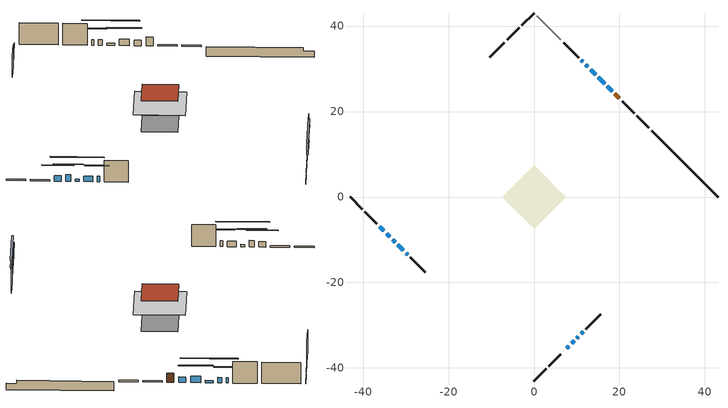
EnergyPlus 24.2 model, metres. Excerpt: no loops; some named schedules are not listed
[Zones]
conditioned space
 floor adiabatic (AdiabaticFloorConstruction): -7.42,0 0,7.42 7.42,0 0,-7.42 z3.35
 floor foundation (Slab1 construction): -5.21,0 0,5.21 5.21,0 0,-5.21 z-1.25
 wall outside (RimJoist1 construction): 0,-43.06 2.82,-40.25 / -43.06,0 -40.25,-2.82 / 0,43.06 -2.82,40.25 / 26.89,16.18 24.07,18.99 z0.91:1.21
 wall outside (RimJoist2 construction): 3.47,-39.59 6.27,-36.8 / -39.59,-3.47 -36.8,-6.27 / -3.47,39.59 -6.27,36.8 / 23.41,19.65 20.62,22.44 z0.91:1.21
 wall outside (AdiabaticWallConstruction 1): 19.96,23.1 18.91,24.15 z0.91:2.94
 wall outside (AdiabaticWallConstruction): 18.26,24.81 17.19,25.88 / 12.61,30.45 12.08,30.99 / -31.87,-11.19 -30.61,-12.46 z0.91:2.13; 16.53,26.53 15.07,27.99 z0.91:2.33; 6.92,-36.14 7,-36.06 z0.91:1.45; 7.65,-35.41 8.16,-34.91 z0.91:1.77; -36.14,-6.92 -35.13,-7.93 / 11.42,31.64 11.09,31.97 z0.91:2.11; -34.48,-8.59 -33.76,-9.31 z0.91:2.36; 14.42,28.64 13.27,29.8 / 8.81,-34.25 9.39,-33.67 / -33.1,-9.96 -32.52,-10.54 z0.91:1.42; 10.04,-33.02 10.4,-32.66 z0.91:2.44; 11.06,-32 11.49,-31.57 z0.91:2.54; -29.95,-13.11 -29.57,-13.49 z0.91:2.18
 wall outside (Wall1 construction): 12.15,-30.91 15.61,-27.45 / -28.92,-14.15 -25.45,-17.61 / -6.92,36.14 -10.39,32.67 / 10.44,32.62 6.97,36.09 z0.91:5.79
 wall foundation (FoundationWall1 construction): 27.54,15.52,-1.25 27.54,15.52,0.91 41.51,1.55,0.91 41.51,1.55,0.15 43.06,0,0.15 43.06,0,-1.25
 wall adiabatic (Wall3 construction): 6.32,36.75 0.66,42.41 z0.91:5.79
 window (WindowConstruction): 18.26,24.81 17.19,25.88 z0.91:2.13
 window (WindowConstruction 4): 16.53,26.53 15.08,27.99 z0.91:2.33
 window (WindowConstruction 5): 6.92,-36.14 7,-36.07 z0.91:1.44
 window (WindowConstruction 6): 7.65,-35.41 8.15,-34.91 z0.91:1.77
 window (WindowConstruction 7): -36.14,-6.92 -35.13,-7.93 z0.91:2.1
 window (WindowConstruction 8): -34.47,-8.59 -33.76,-9.31 z0.91:2.36
 window (WindowConstruction 12): 14.42,28.64 13.27,29.8 z0.91:1.42
 window (WindowConstruction 13): 8.81,-34.25 9.39,-33.68 z0.91:1.42
 window (WindowConstruction 14): -33.1,-9.96 -32.52,-10.54 z0.91:1.42
 window (WindowConstruction 1): 12.61,30.45 12.08,30.99 z0.91:2.13
 window (WindowConstruction 2): 10.04,-33.02 10.4,-32.66 z0.91:2.43
 window (WindowConstruction 3): -31.87,-11.19 -30.61,-12.45 z0.91:2.13
 window (WindowConstruction 9): 11.42,31.64 11.1,31.97 z0.91:2.1
 window (WindowConstruction 10): 11.06,-32 11.49,-31.57 z0.91:2.53
 window (WindowConstruction 11): -29.95,-13.11 -29.57,-13.49 z0.91:2.18
 door (Door): 19.96,23.1 18.91,24.15 z0.91:2.94
 ceiling adiabatic (AdiabaticFloorConstruction): 0,-7.42 7.42,0 0,7.42 -7.42,0 z3.35
 roof outside (Roof1 construction): 0,5.25 -5.25,0 0,-5.25 5.25,0 z5.79
shading: 13.29,29.78 18.32,24.74 18.53,24.95 13.5,29.99 z4.86; 8.78,-34.28 5.14,-37.93 5.35,-38.14 9,-34.49 z3.97; 9.94,-33.12 5.86,-37.2 6.07,-37.41 10.15,-33.33 z4.3; -33.34,-9.72 -37.93,-5.14 -38.14,-5.35 -33.55,-9.93 z4.63; -31.97,-11.09 -36.26,-6.8 -36.47,-7.01 -32.18,-11.31 z4.89; 9.65,33.42 18.04,25.02 18.25,25.23 9.86,33.63 z6.54; 13.01,-30.05 5.19,-37.87 5.4,-38.08 13.22,-30.27 z6.54; -28.9,-14.16 -36.72,-6.34 -36.93,-6.55 -29.11,-14.37 z6.54; 10.83,-32.23 9.61,-33.45 9.82,-33.66 11.05,-32.44 z3.04; 9.31,33.76 13.21,29.85 13.42,30.07 9.52,33.97 z4.63; 13.28,-29.78 9.27,-33.79 9.48,-34 13.49,-29.99 z5.06; -27.78,-15.28 -31.74,-11.32 -31.95,-11.53 -28,-15.49 z4.71
[Building]
Building 1: Terrain=Suburbs
[Site:Location]
Montreal Intl AP_QC: Latitude {deg}=45.47; Longitude {deg}=-73.74; Time Zone {hr}=-5; Elevation {m}=36; Keep Site Location Information=Yes
[Site:GroundTemperature:Shallow]
2.07863, -0.316383, -0.508184, 0.628371, 5.19101, 9.73239, 13.6695, 16.1636, 16.3755, 14.347, 10.5102, 6.10817
[Site:WaterMainsTemperature]
Calculation Method=Schedule; Temperature Schedule=mains temperature schedule
[Material] Roughness=Rough; Thermal Absorptance=0.9
Name | Thickness {m} | Conductivity {W/m-K} | Density {kg/m3} | Specific Heat {J/kg-K} | Solar Absorptance | Visible Absorptance
asphalt or fiberglass shingles | 0.00635 | 0.162714 | 1121.4 | 1465.45 | 0.4 | 0.4
concrete 4.0 in. | 0.1016 | 1.803125 | 2242.8 | 837.4 | 0.7 | 0.7
concrete 8.0 in. | 0.2032 | 1.803125 | 2242.8 | 837.4 | 0.7 | 0.7
door material | 0.04445 | 0.0451087 | 512.64 | 1214.23 | 0.7 | 0.7
exterior vertical ins | 0.0166018 | 0.029427 | 32.04 | 1214.23 | 0.7 | 0.7
floor covering | 0.0127 | 0.0433444 | 54.468 | 1339.84 | 0.6 | 0.6
floor rigid ins; wall rigid ins | 0.512978 | 0.029427 | 32.04 | 1214.23 | 0.7 | 0.7
floor stud and cavity | 0.1397 | 1.75129 | 37.0049 | 1207.88 | 0.7 | 0.7
furniture material conditioned space 1 | 0.1524 | 0.115458 | 640.8 | 1214.23 | 0.6 | 0.6
gypsum board | 0.0127 | 0.160291 | 801 | 837.4 | 0.6 | 0.6
gypsum board 1 | 0.0127 | 0.160291 | 801 | 837.4 | 0.7 | 0.7
osb sheathing 0.5 in. | 0.0127 | 0.115458 | 512.64 | 1214.23 | 0.7 | 0.7
osb sheathing 0.5 in. 1 | 0.0127 | 0.115458 | 512.64 | 1214.23 | 0.4 | 0.4
osb sheathing 0.75 in. | 0.01905 | 0.115458 | 512.64 | 1214.23 | 0.7 | 0.7
osb sheathing 2.0 in. | 0.0508 | 0.115458 | 512.64 | 1214.23 | 0.7 | 0.7
rim joist stud and cavity | 0.0508 | 0.859146 | 125.044 | 1163.47 | 0.6 | 0.6
rim joist stud and cavity 1 | 0.0508 | 0.126838 | 50.32683 | 1063.81 | 0.6 | 0.6
roof stud and cavity | 0.2032 | 0.116104 | 78.34581 | 1123.46 | 0.7 | 0.7
wall stud and cavity | 0.1397 | 0.139681 | 139.0536 | 1170.24 | 0.7 | 0.7
wall stud and cavity 1 | 0.1397 | 0.120111 | 139.0536 | 1170.24 | 0.7 | 0.7
wall stud and cavity 2 | 0.0889 | 0.380278 | 52.3479 | 1209.89 | 0.7 | 0.7
wall stud and cavity 3 | 0.0889 | 0.391764 | 83.0341 | 1211.67 | 0.7 | 0.7
wood siding | 0.0254 | 0.102417 | 544.68 | 1172.36 | 0.4 | 0.4
wood siding 1; wood siding 2; wood siding 3 | 0.0254 | 0.102417 | 544.68 | 1172.36 | 0.7 | 0.7
[WindowMaterial:SimpleGlazingSystem]
Name | U-Factor {W/m2-K} | Solar Heat Gain Coefficient
WindowMaterial | 2.96903 | 0.58
WindowMaterial 1 | 3.01104 | 0.52
WindowMaterial 10 | 6.67506 | 0.76
WindowMaterial 11 | 6.734108 | 0.74
WindowMaterial 12 | 3.0542 | 0.42
WindowMaterial 2 | 3.02297 | 0.49
WindowMaterial 3 | 2.99571 | 0.54
WindowMaterial 4 | 2.93666 | 0.62
WindowMaterial 5 | 2.90032 | 0.04
WindowMaterial 6 | 3.0383 | 0.47
WindowMaterial 7 | 2.97187 | 0.58
WindowMaterial 8 | 2.97698 | 0.57
WindowMaterial 9 | 7.10204 | 0.63
[Construction]
AdiabaticFloorConstruction: floor stud and cavity, floor rigid ins, osb sheathing 0.75 in., floor covering
AdiabaticWallConstruction: wood siding 2, wall rigid ins, wall stud and cavity 2, gypsum board
AdiabaticWallConstruction 1: wood siding 3, wall rigid ins, wall stud and cavity 2, gypsum board
Door: door material
FoundationWall1 construction: concrete 8.0 in., gypsum board 1
furniture construction conditioned space 1: furniture material conditioned space 1
PartitionWallConstruction: gypsum board, wall stud and cavity 3, gypsum board
RimJoist1 construction: wood siding 1, osb sheathing 2.0 in., rim joist stud and cavity
RimJoist2 construction: wood siding 1, rim joist stud and cavity 1
Roof1 construction: asphalt or fiberglass shingles, osb sheathing 0.75 in., roof stud and cavity, gypsum board
Slab1 construction: concrete 4.0 in.
Wall1 construction: wood siding, osb sheathing 0.5 in., wall stud and cavity, gypsum board
Wall3 construction: osb sheathing 0.5 in. 1, wall stud and cavity 1, gypsum board
WindowConstruction: WindowMaterial
WindowConstruction 1: WindowMaterial 1
WindowConstruction 10: WindowMaterial 10
WindowConstruction 11: WindowMaterial 11
WindowConstruction 12; WindowConstruction 13; WindowConstruction 14: WindowMaterial 12
WindowConstruction 2: WindowMaterial 2
WindowConstruction 3: WindowMaterial 3
WindowConstruction 4: WindowMaterial 4
WindowConstruction 5: WindowMaterial 5
WindowConstruction 6: WindowMaterial 6
WindowConstruction 7: WindowMaterial 7
WindowConstruction 8: WindowMaterial 8
WindowConstruction 9: WindowMaterial 9
[Zone]
conditioned space: Multiplier=1; Volume {m3}=423.1; Part of Total Floor Area=Yes
[Space]
conditioned space 1: Zone=conditioned space; Volume {m3}=423.1
[SurfaceProperty:ExposedFoundationPerimeter]
Slab1: Exposed Perimeter Calculation Method=TotalExposedPerimeter; Total Exposed Perimeter {m}=21.946
[InternalMass] Zone or ZoneList=conditioned space; Space or SpaceList=conditioned space 1
Name | Construction | Surface Area {m2}
furniture mass conditioned space 1 | furniture construction conditioned space 1 | 65.7641
partition wall mass | PartitionWallConstruction | 164.41
[Lights]
interior lighting: Zone or ZoneList or Space or SpaceList=conditioned space 1; Schedule=interior lighting schedule; Design Level Calculation Method=LightingLevel; Lighting Level {W}=343.2; Return Air Fraction=0; Fraction Radiant=0.6; Fraction Visible=0.2; Fraction Replaceable=1
[People]
occupants: Zone or ZoneList or Space or SpaceList=conditioned space 1; Number of People Schedule=occupants schedule; Number of People Calculation Method=People; Number of People=3; Fraction Radiant=0.314171; Sensible Heat Fraction=0.56303; Activity Level Schedule=occupants activity schedule; Carbon Dioxide Generation Rate {m3/s-W}=0; Enable ASHRAE 55 Comfort Warnings=No; Mean Radiant Temperature Calculation Type=EnclosureAveraged
[ElectricEquipment] Zone or ZoneList or Space or SpaceList=conditioned space 1; Design Level Calculation Method=EquipmentLevel
Name | Schedule | Design Level {W} | Fraction Latent | Fraction Radiant | Fraction Lost
clothes dryer | clothes dryer schedule | 140.772 | 0.015 | 0.081 | 0.85
clothes washer | clothes washer schedule | 32.1985 | 0.03 | 0.162 | 0.7
cooking range | cooking range schedule | 208.969 | 0.08 | 0.432 | 0.2
dishwasher | dishwasher schedule | 66.8632 | 0.3 | 0.18 | 0.4
fridge | fridge schedule | 72.9452 | 0 | 0.6 | 0
mech vent house fan | mech vent house fan schedule | 0 | 0 | 0 | 1
mech vent house fan cfis | mech vent house fan cfis schedule | 0 | 0 | 0 | 0
mech vent range fan 0 | mech vent range fan 0 schedule | 57 | 0 | 0 | 1
misc plug loads | misc plug loads schedule | 494.7 | 0.045 | 0.513 | 0.1
whole house fan | Always On Discrete | 0 | 0 | 0 | 1
[OtherEquipment] Zone or ZoneList or Space or SpaceList=conditioned space 1; Design Level Calculation Method=EquipmentLevel
Name | Fuel Type | Schedule | Design Level {W} | Fraction Latent | Fraction Radiant | Fraction Lost
clothes dryer 1 | Electricity | clothes dryer schedule | 0 | 0.015 | 0.081 | 0.85
cooking range 1 | Electricity | cooking range schedule | 0 | 0.08 | 0.432 | 0.2
general water use latent | None | general water use schedule | 59.3978 | 1 | 0 | 0
general water use sensible | None | general water use schedule | -58.539 | 0 | 0.6 | 0
mech vent house fan latent load | None | Always On Discrete | 0 | 1 | 0 | 0
mech vent house fan sensible load | None | Always On Discrete | 0 | 0 | 0 | 0
water heater energy adjustment1 | Electricity | Always On Discrete | 0.01 | 0 | 0 | 1
[ZoneInfiltration:DesignFlowRate] Zone or ZoneList or Space or SpaceList=conditioned space 1; Schedule=Always On Discrete; Design Flow Rate Calculation Method=Flow/Zone; Design Flow Rate {m3/s}=0
infil flow; natural vent flow; whole house fan flow
[Foundation:Kiva]
Foundation Kiva 1: Initial Indoor Air Temperature {C}=18; Wall Height Above Grade {m}=0.910011; Wall Depth Below Slab {m}=0.2032; Custom Block Material Name 1=exterior vertical ins; Custom Block Depth 1 {m}=2.16; Custom Block X Position 1 {m}=0.2159; Custom Block Z Position 1 {m}=0
[Foundation:Kiva:Settings]
Soil Conductivity {W/m-K}=0.849921; Soil Density {kg/m3}=1842.3; Soil Specific Heat {J/kg-K}=418.7; Ground Solar Absorptivity=0.9; Ground Thermal Absorptivity=0.9; Ground Surface Roughness {m}=0.03; Far-Field Width {m}=40; Deep-Ground Boundary Condition=ZeroFlux; Deep-Ground Depth {m}=40; Minimum Cell Dimension {m}=0.2; Maximum Cell Growth Coefficient=3; Simulation Timestep=Timestep
[Exterior:Lights]
exterior lighting: Schedule=exterior lighting schedule; Design Level {W}=75.6
[Schedule:Day:Interval]
interior lighting schedule day: No, 01:00, 0.108182, 04:00, 0.0901515, 05:00, 0.0991667, 06:00, 0.162273, 07:00, 0.270455, 08:00, 0.342576, 10:00, 0.369621, 11:00, 0.351591, 12:00, 0.333561, 13:00, 0.324545, 14:00, 0.31553, 15:00, 0.333561, 16:00, 0.369621, 17:00, 0.450758, 18:00, 0.585985, 19:00, 0.775303, 20:00, 0.955606, 21:00, 0.991667, 22:00, 0.712197, 23:00, 0.360606, 24:00, 0.162273
interior lighting schedule default day: No, 24:00, 0
[Schedule:Week:Daily]
interior lighting schedule Week Rule - Jan1-Jan27: interior lighting schedule day, interior lighting schedule day, interior lighting schedule day, interior lighting schedule day, interior lighting schedule day, interior lighting schedule day, interior lighting schedule day, interior lighting schedule default day, interior lighting schedule default day, interior lighting schedule default day, interior lighting schedule default day, interior lighting schedule default day
interior lighting schedule Week Rule - Jan28-Feb3: interior lighting schedule day, interior lighting schedule day, interior lighting schedule day, interior lighting schedule day, interior lighting schedule day 1, interior lighting schedule day 1, interior lighting schedule day 1, interior lighting schedule default day, interior lighting schedule default day, interior lighting schedule default day, interior lighting schedule default day, interior lighting schedule default day
interior lighting schedule Week Rule - Feb4-Feb24: interior lighting schedule day 1, interior lighting schedule day 1, interior lighting schedule day 1, interior lighting schedule day 1, interior lighting schedule day 1, interior lighting schedule day 1, interior lighting schedule day 1, interior lighting schedule default day, interior lighting schedule default day, interior lighting schedule default day, interior lighting schedule default day, interior lighting schedule default day
interior lighting schedule Week Rule - Feb25-Mar3: interior lighting schedule day 1, interior lighting schedule day 1, interior lighting schedule day 1, interior lighting schedule day 1, interior lighting schedule day 2, interior lighting schedule day 2, interior lighting schedule day 2, interior lighting schedule default day, interior lighting schedule default day, interior lighting schedule default day, interior lighting schedule default day, interior lighting schedule default day
interior lighting schedule Week Rule - Mar4-Mar31: interior lighting schedule day 2, interior lighting schedule day 2, interior lighting schedule day 2, interior lighting schedule day 2, interior lighting schedule day 2, interior lighting schedule day 2, interior lighting schedule day 2, interior lighting schedule default day, interior lighting schedule default day, interior lighting schedule default day, interior lighting schedule default day, interior lighting schedule default day
interior lighting schedule Week Rule - Apr1-Apr28: interior lighting schedule day 3, interior lighting schedule day 3, interior lighting schedule day 3, interior lighting schedule day 3, interior lighting schedule day 3, interior lighting schedule day 3, interior lighting schedule day 3, interior lighting schedule default day, interior lighting schedule default day, interior lighting schedule default day, interior lighting schedule default day, interior lighting schedule default day
interior lighting schedule Week Rule - Apr29-May5: interior lighting schedule day 3, interior lighting schedule day 3, interior lighting schedule day 4, interior lighting schedule day 4, interior lighting schedule day 4, interior lighting schedule day 4, interior lighting schedule day 4, interior lighting schedule default day, interior lighting schedule default day, interior lighting schedule default day, interior lighting schedule default day, interior lighting schedule default day
interior lighting schedule Week Rule - May6-May26: interior lighting schedule day 4, interior lighting schedule day 4, interior lighting schedule day 4, interior lighting schedule day 4, interior lighting schedule day 4, interior lighting schedule day 4, interior lighting schedule day 4, interior lighting schedule default day, interior lighting schedule default day, interior lighting schedule default day, interior lighting schedule default day, interior lighting schedule default day
interior lighting schedule Week Rule - May27-Jun2: interior lighting schedule day 4, interior lighting schedule day 4, interior lighting schedule day 4, interior lighting schedule day 4, interior lighting schedule day 4, interior lighting schedule day 5, interior lighting schedule day 5, interior lighting schedule default day, interior lighting schedule default day, interior lighting schedule default day, interior lighting schedule default day, interior lighting schedule default day
interior lighting schedule Week Rule - Jun3-Jun30: interior lighting schedule day 5, interior lighting schedule day 5, interior lighting schedule day 5, interior lighting schedule day 5, interior lighting schedule day 5, interior lighting schedule day 5, interior lighting schedule day 5, interior lighting schedule default day, interior lighting schedule default day, interior lighting schedule default day, interior lighting schedule default day, interior lighting schedule default day
interior lighting schedule Week Rule - Jul1-Jul28: interior lighting schedule day 6, interior lighting schedule day 6, interior lighting schedule day 6, interior lighting schedule day 6, interior lighting schedule day 6, interior lighting schedule day 6, interior lighting schedule day 6, interior lighting schedule default day, interior lighting schedule default day, interior lighting schedule default day, interior lighting schedule default day, interior lighting schedule default day
interior lighting schedule Week Rule - Jul29-Aug4: interior lighting schedule day 6, interior lighting schedule day 6, interior lighting schedule day 6, interior lighting schedule day 7, interior lighting schedule day 7, interior lighting schedule day 7, interior lighting schedule day 7, interior lighting schedule default day, interior lighting schedule default day, interior lighting schedule default day, interior lighting schedule default day, interior lighting schedule default day
interior lighting schedule Week Rule - Aug5-Aug25: interior lighting schedule day 7, interior lighting schedule day 7, interior lighting schedule day 7, interior lighting schedule day 7, interior lighting schedule day 7, interior lighting schedule day 7, interior lighting schedule day 7, interior lighting schedule default day, interior lighting schedule default day, interior lighting schedule default day, interior lighting schedule default day, interior lighting schedule default day
interior lighting schedule Week Rule - Aug26-Sep1: interior lighting schedule day 7, interior lighting schedule day 7, interior lighting schedule day 7, interior lighting schedule day 7, interior lighting schedule day 7, interior lighting schedule day 7, interior lighting schedule day 8, interior lighting schedule default day, interior lighting schedule default day, interior lighting schedule default day, interior lighting schedule default day, interior lighting schedule default day
interior lighting schedule Week Rule - Sep2-Sep29: interior lighting schedule day 8, interior lighting schedule day 8, interior lighting schedule day 8, interior lighting schedule day 8, interior lighting schedule day 8, interior lighting schedule day 8, interior lighting schedule day 8, interior lighting schedule default day, interior lighting schedule default day, interior lighting schedule default day, interior lighting schedule default day, interior lighting schedule default day
interior lighting schedule Week Rule - Sep30-Oct6: interior lighting schedule day 8, interior lighting schedule day 9, interior lighting schedule day 9, interior lighting schedule day 9, interior lighting schedule day 9, interior lighting schedule day 9, interior lighting schedule day 9, interior lighting schedule default day, interior lighting schedule default day, interior lighting schedule default day, interior lighting schedule default day, interior lighting schedule default day
interior lighting schedule Week Rule - Oct7-Oct27: interior lighting schedule day 9, interior lighting schedule day 9, interior lighting schedule day 9, interior lighting schedule day 9, interior lighting schedule day 9, interior lighting schedule day 9, interior lighting schedule day 9, interior lighting schedule default day, interior lighting schedule default day, interior lighting schedule default day, interior lighting schedule default day, interior lighting schedule default day
interior lighting schedule Week Rule - Oct28-Nov3: interior lighting schedule day 9, interior lighting schedule day 9, interior lighting schedule day 9, interior lighting schedule day 9, interior lighting schedule day 10, interior lighting schedule day 10, interior lighting schedule day 10, interior lighting schedule default day, interior lighting schedule default day, interior lighting schedule default day, interior lighting schedule default day, interior lighting schedule default day
interior lighting schedule Week Rule - Nov4-Nov24: interior lighting schedule day 10, interior lighting schedule day 10, interior lighting schedule day 10, interior lighting schedule day 10, interior lighting schedule day 10, interior lighting schedule day 10, interior lighting schedule day 10, interior lighting schedule default day, interior lighting schedule default day, interior lighting schedule default day, interior lighting schedule default day, interior lighting schedule default day
interior lighting schedule Week Rule - Nov25-Dec1: interior lighting schedule day 10, interior lighting schedule day 10, interior lighting schedule day 10, interior lighting schedule day 10, interior lighting schedule day 10, interior lighting schedule day 10, interior lighting schedule day 11, interior lighting schedule default day, interior lighting schedule default day, interior lighting schedule default day, interior lighting schedule default day, interior lighting schedule default day
interior lighting schedule Week Rule - Dec2-Dec31: interior lighting schedule day 11, interior lighting schedule day 11, interior lighting schedule day 11, interior lighting schedule day 11, interior lighting schedule day 11, interior lighting schedule day 11, interior lighting schedule day 11, interior lighting schedule default day, interior lighting schedule default day, interior lighting schedule default day, interior lighting schedule default day, interior lighting schedule default day
occupants schedule Week Rule - Jan1-Dec31: occupants schedule day, occupants schedule day, occupants schedule day, occupants schedule day, occupants schedule day, occupants schedule day, occupants schedule day, occupants schedule default day, occupants schedule default day, occupants schedule default day, occupants schedule default day, occupants schedule default day
clothes dryer schedule Week Rule - Jan1-Dec31: clothes dryer schedule day, clothes dryer schedule day, clothes dryer schedule day, clothes dryer schedule day, clothes dryer schedule day, clothes dryer schedule day, clothes dryer schedule day, clothes dryer schedule default day, clothes dryer schedule default day, clothes dryer schedule default day, clothes dryer schedule default day, clothes dryer schedule default day
clothes washer schedule Week Rule - Jan1-Dec31: clothes washer schedule day, clothes washer schedule day, clothes washer schedule day, clothes washer schedule day, clothes washer schedule day, clothes washer schedule day, clothes washer schedule day, clothes washer schedule default day, clothes washer schedule default day, clothes washer schedule default day, clothes washer schedule default day, clothes washer schedule default day
cooking range schedule Week Rule - Jan1-Dec31: cooking range schedule day, cooking range schedule day, cooking range schedule day, cooking range schedule day, cooking range schedule day, cooking range schedule day, cooking range schedule day, cooking range schedule default day, cooking range schedule default day, cooking range schedule default day, cooking range schedule default day, cooking range schedule default day
dishwasher schedule Week Rule - Jan1-Dec31: dishwasher schedule day, dishwasher schedule day, dishwasher schedule day, dishwasher schedule day, dishwasher schedule day, dishwasher schedule day, dishwasher schedule day, dishwasher schedule default day, dishwasher schedule default day, dishwasher schedule default day, dishwasher schedule default day, dishwasher schedule default day
mech vent range fan 0 schedule Week Rule - Jan1-Dec31: mech vent range fan 0 schedule day, mech vent range fan 0 schedule day, mech vent range fan 0 schedule day, mech vent range fan 0 schedule day, mech vent range fan 0 schedule day, mech vent range fan 0 schedule day, mech vent range fan 0 schedule day, mech vent range fan 0 schedule default day, mech vent range fan 0 schedule default day, mech vent range fan 0 schedule default day, mech vent range fan 0 schedule default day, mech vent range fan 0 schedule default day
misc plug loads schedule Week Rule - Jan1-Dec31: misc plug loads schedule day, misc plug loads schedule day, misc plug loads schedule day, misc plug loads schedule day, misc plug loads schedule day, misc plug loads schedule day, misc plug loads schedule day, misc plug loads schedule default day, misc plug loads schedule default day, misc plug loads schedule default day, misc plug loads schedule default day, misc plug loads schedule default day
general water use schedule Week Rule - Jan1-Dec31: general water use schedule day, general water use schedule day, general water use schedule day, general water use schedule day, general water use schedule day, general water use schedule day, general water use schedule day, general water use schedule default day, general water use schedule default day, general water use schedule default day, general water use schedule default day, general water use schedule default day
exterior lighting schedule Week Rule - Jan1-Jan27: exterior lighting schedule day, exterior lighting schedule day, exterior lighting schedule day, exterior lighting schedule day, exterior lighting schedule day, exterior lighting schedule day, exterior lighting schedule day, exterior lighting schedule default day, exterior lighting schedule default day, exterior lighting schedule default day, exterior lighting schedule default day, exterior lighting schedule default day
exterior lighting schedule Week Rule - Jan28-Feb3: exterior lighting schedule day, exterior lighting schedule day, exterior lighting schedule day, exterior lighting schedule day, exterior lighting schedule day 1, exterior lighting schedule day 1, exterior lighting schedule day 1, exterior lighting schedule default day, exterior lighting schedule default day, exterior lighting schedule default day, exterior lighting schedule default day, exterior lighting schedule default day
exterior lighting schedule Week Rule - Feb4-Feb24: exterior lighting schedule day 1, exterior lighting schedule day 1, exterior lighting schedule day 1, exterior lighting schedule day 1, exterior lighting schedule day 1, exterior lighting schedule day 1, exterior lighting schedule day 1, exterior lighting schedule default day, exterior lighting schedule default day, exterior lighting schedule default day, exterior lighting schedule default day, exterior lighting schedule default day
exterior lighting schedule Week Rule - Feb25-Mar3: exterior lighting schedule day 1, exterior lighting schedule day 1, exterior lighting schedule day 1, exterior lighting schedule day 1, exterior lighting schedule day 2, exterior lighting schedule day 2, exterior lighting schedule day 2, exterior lighting schedule default day, exterior lighting schedule default day, exterior lighting schedule default day, exterior lighting schedule default day, exterior lighting schedule default day
exterior lighting schedule Week Rule - Mar4-Mar31: exterior lighting schedule day 2, exterior lighting schedule day 2, exterior lighting schedule day 2, exterior lighting schedule day 2, exterior lighting schedule day 2, exterior lighting schedule day 2, exterior lighting schedule day 2, exterior lighting schedule default day, exterior lighting schedule default day, exterior lighting schedule default day, exterior lighting schedule default day, exterior lighting schedule default day
exterior lighting schedule Week Rule - Apr1-Apr28: exterior lighting schedule day 3, exterior lighting schedule day 3, exterior lighting schedule day 3, exterior lighting schedule day 3, exterior lighting schedule day 3, exterior lighting schedule day 3, exterior lighting schedule day 3, exterior lighting schedule default day, exterior lighting schedule default day, exterior lighting schedule default day, exterior lighting schedule default day, exterior lighting schedule default day
exterior lighting schedule Week Rule - Apr29-May5: exterior lighting schedule day 3, exterior lighting schedule day 3, exterior lighting schedule day 4, exterior lighting schedule day 4, exterior lighting schedule day 4, exterior lighting schedule day 4, exterior lighting schedule day 4, exterior lighting schedule default day, exterior lighting schedule default day, exterior lighting schedule default day, exterior lighting schedule default day, exterior lighting schedule default day
exterior lighting schedule Week Rule - May6-May26: exterior lighting schedule day 4, exterior lighting schedule day 4, exterior lighting schedule day 4, exterior lighting schedule day 4, exterior lighting schedule day 4, exterior lighting schedule day 4, exterior lighting schedule day 4, exterior lighting schedule default day, exterior lighting schedule default day, exterior lighting schedule default day, exterior lighting schedule default day, exterior lighting schedule default day
exterior lighting schedule Week Rule - May27-Jun2: exterior lighting schedule day 4, exterior lighting schedule day 4, exterior lighting schedule day 4, exterior lighting schedule day 4, exterior lighting schedule day 4, exterior lighting schedule day 5, exterior lighting schedule day 5, exterior lighting schedule default day, exterior lighting schedule default day, exterior lighting schedule default day, exterior lighting schedule default day, exterior lighting schedule default day
exterior lighting schedule Week Rule - Jun3-Jun30: exterior lighting schedule day 5, exterior lighting schedule day 5, exterior lighting schedule day 5, exterior lighting schedule day 5, exterior lighting schedule day 5, exterior lighting schedule day 5, exterior lighting schedule day 5, exterior lighting schedule default day, exterior lighting schedule default day, exterior lighting schedule default day, exterior lighting schedule default day, exterior lighting schedule default day
exterior lighting schedule Week Rule - Jul1-Jul28: exterior lighting schedule day 6, exterior lighting schedule day 6, exterior lighting schedule day 6, exterior lighting schedule day 6, exterior lighting schedule day 6, exterior lighting schedule day 6, exterior lighting schedule day 6, exterior lighting schedule default day, exterior lighting schedule default day, exterior lighting schedule default day, exterior lighting schedule default day, exterior lighting schedule default day
exterior lighting schedule Week Rule - Jul29-Aug4: exterior lighting schedule day 6, exterior lighting schedule day 6, exterior lighting schedule day 6, exterior lighting schedule day 7, exterior lighting schedule day 7, exterior lighting schedule day 7, exterior lighting schedule day 7, exterior lighting schedule default day, exterior lighting schedule default day, exterior lighting schedule default day, exterior lighting schedule default day, exterior lighting schedule default day
exterior lighting schedule Week Rule - Aug5-Aug25: exterior lighting schedule day 7, exterior lighting schedule day 7, exterior lighting schedule day 7, exterior lighting schedule day 7, exterior lighting schedule day 7, exterior lighting schedule day 7, exterior lighting schedule day 7, exterior lighting schedule default day, exterior lighting schedule default day, exterior lighting schedule default day, exterior lighting schedule default day, exterior lighting schedule default day
exterior lighting schedule Week Rule - Aug26-Sep1: exterior lighting schedule day 7, exterior lighting schedule day 7, exterior lighting schedule day 7, exterior lighting schedule day 7, exterior lighting schedule day 7, exterior lighting schedule day 7, exterior lighting schedule day 8, exterior lighting schedule default day, exterior lighting schedule default day, exterior lighting schedule default day, exterior lighting schedule default day, exterior lighting schedule default day
exterior lighting schedule Week Rule - Sep2-Sep29: exterior lighting schedule day 8, exterior lighting schedule day 8, exterior lighting schedule day 8, exterior lighting schedule day 8, exterior lighting schedule day 8, exterior lighting schedule day 8, exterior lighting schedule day 8, exterior lighting schedule default day, exterior lighting schedule default day, exterior lighting schedule default day, exterior lighting schedule default day, exterior lighting schedule default day
exterior lighting schedule Week Rule - Sep30-Oct6: exterior lighting schedule day 8, exterior lighting schedule day 9, exterior lighting schedule day 9, exterior lighting schedule day 9, exterior lighting schedule day 9, exterior lighting schedule day 9, exterior lighting schedule day 9, exterior lighting schedule default day, exterior lighting schedule default day, exterior lighting schedule default day, exterior lighting schedule default day, exterior lighting schedule default day
exterior lighting schedule Week Rule - Oct7-Oct27: exterior lighting schedule day 9, exterior lighting schedule day 9, exterior lighting schedule day 9, exterior lighting schedule day 9, exterior lighting schedule day 9, exterior lighting schedule day 9, exterior lighting schedule day 9, exterior lighting schedule default day, exterior lighting schedule default day, exterior lighting schedule default day, exterior lighting schedule default day, exterior lighting schedule default day
exterior lighting schedule Week Rule - Oct28-Nov3: exterior lighting schedule day 9, exterior lighting schedule day 9, exterior lighting schedule day 9, exterior lighting schedule day 9, exterior lighting schedule day 10, exterior lighting schedule day 10, exterior lighting schedule day 10, exterior lighting schedule default day, exterior lighting schedule default day, exterior lighting schedule default day, exterior lighting schedule default day, exterior lighting schedule default day
exterior lighting schedule Week Rule - Nov4-Nov24: exterior lighting schedule day 10, exterior lighting schedule day 10, exterior lighting schedule day 10, exterior lighting schedule day 10, exterior lighting schedule day 10, exterior lighting schedule day 10, exterior lighting schedule day 10, exterior lighting schedule default day, exterior lighting schedule default day, exterior lighting schedule default day, exterior lighting schedule default day, exterior lighting schedule default day
exterior lighting schedule Week Rule - Nov25-Dec1: exterior lighting schedule day 10, exterior lighting schedule day 10, exterior lighting schedule day 10, exterior lighting schedule day 10, exterior lighting schedule day 10, exterior lighting schedule day 10, exterior lighting schedule day 11, exterior lighting schedule default day, exterior lighting schedule default day, exterior lighting schedule default day, exterior lighting schedule default day, exterior lighting schedule default day
exterior lighting schedule Week Rule - Dec2-Dec31: exterior lighting schedule day 11, exterior lighting schedule day 11, exterior lighting schedule day 11, exterior lighting schedule day 11, exterior lighting schedule day 11, exterior lighting schedule day 11, exterior lighting schedule day 11, exterior lighting schedule default day, exterior lighting schedule default day, exterior lighting schedule default day, exterior lighting schedule default day, exterior lighting schedule default day
[Schedule:Year]
interior lighting schedule: interior lighting schedule Week Rule - Jan1-Jan27, 1, 1, 1, 27, interior lighting schedule Week Rule - Jan28-Feb3, 1, 28, 2, 3, interior lighting schedule Week Rule - Feb4-Feb24, 2, 4, 2, 24, interior lighting schedule Week Rule - Feb25-Mar3, 2, 25, 3, 3, interior lighting schedule Week Rule - Mar4-Mar31, 3, 4, 3, 31, interior lighting schedule Week Rule - Apr1-Apr28, 4, 1, 4, 28, interior lighting schedule Week Rule - Apr29-May5, 4, 29, 5, 5, interior lighting schedule Week Rule - May6-May26, 5, 6, 5, 26, interior lighting schedule Week Rule - May27-Jun2, 5, 27, 6, 2, interior lighting schedule Week Rule - Jun3-Jun30, 6, 3, 6, 30, interior lighting schedule Week Rule - Jul1-Jul28, 7, 1, 7, 28, interior lighting schedule Week Rule - Jul29-Aug4, 7, 29, 8, 4, interior lighting schedule Week Rule - Aug5-Aug25, 8, 5, 8, 25, interior lighting schedule Week Rule - Aug26-Sep1, 8, 26, 9, 1, interior lighting schedule Week Rule - Sep2-Sep29, 9, 2, 9, 29, interior lighting schedule Week Rule - Sep30-Oct6, 9, 30, 10, 6, interior lighting schedule Week Rule - Oct7-Oct27, 10, 7, 10, 27, interior lighting schedule Week Rule - Oct28-Nov3, 10, 28, 11, 3, interior lighting schedule Week Rule - Nov4-Nov24, 11, 4, 11, 24, interior lighting schedule Week Rule - Nov25-Dec1, 11, 25, 12, 1, interior lighting schedule Week Rule - Dec2-Dec31, 12, 2, 12, 31
occupants schedule: occupants schedule Week Rule - Jan1-Dec31, 1, 1, 12, 31
clothes dryer schedule: clothes dryer schedule Week Rule - Jan1-Dec31, 1, 1, 12, 31
clothes washer schedule: clothes washer schedule Week Rule - Jan1-Dec31, 1, 1, 12, 31
cooking range schedule: cooking range schedule Week Rule - Jan1-Dec31, 1, 1, 12, 31
dishwasher schedule: dishwasher schedule Week Rule - Jan1-Dec31, 1, 1, 12, 31
mech vent range fan 0 schedule: mech vent range fan 0 schedule Week Rule - Jan1-Dec31, 1, 1, 12, 31
misc plug loads schedule: misc plug loads schedule Week Rule - Jan1-Dec31, 1, 1, 12, 31
general water use schedule: general water use schedule Week Rule - Jan1-Dec31, 1, 1, 12, 31
exterior lighting schedule: exterior lighting schedule Week Rule - Jan1-Jan27, 1, 1, 1, 27, exterior lighting schedule Week Rule - Jan28-Feb3, 1, 28, 2, 3, exterior lighting schedule Week Rule - Feb4-Feb24, 2, 4, 2, 24, exterior lighting schedule Week Rule - Feb25-Mar3, 2, 25, 3, 3, exterior lighting schedule Week Rule - Mar4-Mar31, 3, 4, 3, 31, exterior lighting schedule Week Rule - Apr1-Apr28, 4, 1, 4, 28, exterior lighting schedule Week Rule - Apr29-May5, 4, 29, 5, 5, exterior lighting schedule Week Rule - May6-May26, 5, 6, 5, 26, exterior lighting schedule Week Rule - May27-Jun2, 5, 27, 6, 2, exterior lighting schedule Week Rule - Jun3-Jun30, 6, 3, 6, 30, exterior lighting schedule Week Rule - Jul1-Jul28, 7, 1, 7, 28, exterior lighting schedule Week Rule - Jul29-Aug4, 7, 29, 8, 4, exterior lighting schedule Week Rule - Aug5-Aug25, 8, 5, 8, 25, exterior lighting schedule Week Rule - Aug26-Sep1, 8, 26, 9, 1, exterior lighting schedule Week Rule - Sep2-Sep29, 9, 2, 9, 29, exterior lighting schedule Week Rule - Sep30-Oct6, 9, 30, 10, 6, exterior lighting schedule Week Rule - Oct7-Oct27, 10, 7, 10, 27, exterior lighting schedule Week Rule - Oct28-Nov3, 10, 28, 11, 3, exterior lighting schedule Week Rule - Nov4-Nov24, 11, 4, 11, 24, exterior lighting schedule Week Rule - Nov25-Dec1, 11, 25, 12, 1, exterior lighting schedule Week Rule - Dec2-Dec31, 12, 2, 12, 31
[Schedule:Constant]
Name | Hourly Value
occupants activity schedule | 117.228
fridge schedule | 0
mech vent house fan schedule; mech vent house fan cfis schedule; Always On Discrete | 1
[Schedule:Compact]
mains temperature schedule: Through: 01/01, For: AllDays, Until: 24:00, 6.56833, Through: 01/02, For: AllDays, Until: 24:00, 6.48722, Through: 01/03, For: AllDays, Until: 24:00, 6.40722, Through: 01/04, For: AllDays, Until: 24:00, 6.32889, Through: 01/05, For: AllDays, Until: 24:00, 6.25167, Through: 01/06, For: AllDays, Until: 24:00, 6.17611, Through: 01/07, For: AllDays, Until: 24:00, 6.10222, Through: 01/08, For: AllDays, Until: 24:00, 6.02944, Through: 01/09, For: AllDays, Until: 24:00, 5.95833, Through: 01/10, For: AllDays, Until: 24:00, 5.88889, Through: 01/11, For: AllDays, Until: 24:00, 5.82056, Through: 01/12, For: AllDays, Until: 24:00, 5.75444, Through: 01/13, For: AllDays, Until: 24:00, 5.68944, Through: 01/14, For: AllDays, Until: 24:00, 5.62611, Through: 01/15, For: AllDays, Until: 24:00, 5.56444, Through: 01/16, For: AllDays, Until: 24:00, 5.50444, Through: 01/17, For: AllDays, Until: 24:00, 5.44611, Through: 01/18, For: AllDays, Until: 24:00, 5.38944, Through: 01/19, For: AllDays, Until: 24:00, 5.33389, Through: 01/20, For: AllDays, Until: 24:00, 5.28111, Through: 01/21, For: AllDays, Until: 24:00, 5.22944, Through: 01/22, For: AllDays, Until: 24:00, 5.17944, Through: 01/23, For: AllDays, Until: 24:00, 5.13111, Through: 01/24, For: AllDays, Until: 24:00, 5.085, Through: 01/25, For: AllDays, Until: 24:00, 5.04056, Through: 01/26, For: AllDays, Until: 24:00, 4.99778, Through: 01/27, For: AllDays, Until: 24:00, 4.95667, Through: 01/28, For: AllDays, Until: 24:00, 4.91778, Through: 01/29, For: AllDays, Until: 24:00, 4.88056, Through: 01/30, For: AllDays, Until: 24:00, 4.845, Through: 01/31, For: AllDays, Until: 24:00, 4.81167, Through: 02/01, For: AllDays, Until: 24:00, 4.77944, Through: 02/02, For: AllDays, Until: 24:00, 4.75, Through: 02/03, For: AllDays, Until: 24:00, 4.72167, Through: 02/04, For: AllDays, Until: 24:00, 4.69611, Through: 02/05, For: AllDays, Until: 24:00, 4.67167, Through: 02/06, For: AllDays, Until: 24:00, 4.64944, Through: 02/07, For: AllDays, Until: 24:00, 4.62889, Through: 02/08, For: AllDays, Until: 24:00, 4.61056, Through: 02/09, For: AllDays, Until: 24:00, 4.59389, Through: 02/10, For: AllDays, Until: 24:00, 4.57944, Through: 02/11, For: AllDays, Until: 24:00, 4.56667, Through: 02/12, For: AllDays, Until: 24:00, 4.55611, Through: 02/13, For: AllDays, Until: 24:00, 4.54722, Through: 02/14, For: AllDays, Until: 24:00, 4.54056, Through: 02/15, For: AllDays, Until: 24:00, 4.53556, Through: 02/16, For: AllDays, Until: 24:00, 4.53278, Through: 02/17, For: AllDays, Until: 24:00, 4.53167, Through: 02/18, For: AllDays, Until: 24:00, 4.53278, Through: 02/19, For: AllDays, Until: 24:00, 4.53556, Through: 02/20, For: AllDays, Until: 24:00, 4.54056, Through: 02/21, For: AllDays, Until: 24:00, 4.54722, Through: 02/22, For: AllDays, Until: 24:00, 4.55611, Through: 02/23, For: AllDays, Until: 24:00, 4.56667, Through: 02/24, For: AllDays, Until: 24:00, 4.57944, Through: 02/25, For: AllDays, Until: 24:00, 4.59389, Through: 02/26, For: AllDays, Until: 24:00, 4.61056, Through: 02/27, For: AllDays, Until: 24:00, 4.62889, Through: 02/28, For: AllDays, Until: 24:00, 4.64889, Through: 03/01, For: AllDays, Until: 24:00, 4.67111, Through: 03/02, For: AllDays, Until: 24:00, 4.69556, Through: 03/03, For: AllDays, Until: 24:00, 4.72167, Through: 03/04, For: AllDays, Until: 24:00, 4.74944, Through: 03/05, For: AllDays, Until: 24:00, 4.77944, Through: 03/06, For: AllDays, Until: 24:00, 4.81111, Through: 03/07, For: AllDays, Until: 24:00, 4.84444, Through: 03/08, For: AllDays, Until: 24:00, 4.88, Through: 03/09, For: AllDays, Until: 24:00, 4.91722, Through: 03/10, For: AllDays, Until: 24:00, 4.95611, Through: 03/11, For: AllDays, Until: 24:00, 4.99722, Through: 03/12, For: AllDays, Until: 24:00, 5.04, Through: 03/13, For: AllDays, Until: 24:00, 5.08444, Through: 03/14, For: AllDays, Until: 24:00, 5.13056, Through: 03/15, For: AllDays, Until: 24:00, 5.17889, Through: 03/16, For: AllDays, Until: 24:00, 5.22833, Through: 03/17, For: AllDays, Until: 24:00, 5.28, Through: 03/18, For: AllDays, Until: 24:00, 5.33333, Through: 03/19, For: AllDays, Until: 24:00, 5.38833, Through: 03/20, For: AllDays, Until: 24:00, 5.445, Through: 03/21, For: AllDays, Until: 24:00, 5.50333, Through: 03/22, For: AllDays, Until: 24:00, 5.56333, Through: 03/23, For: AllDays, Until: 24:00, 5.625, Through: 03/24, For: AllDays, Until: 24:00, 5.68833, Through: 03/25, For: AllDays, Until: 24:00, 5.75333, Through: 03/26, For: AllDays, Until: 24:00, 5.81944, Through: 03/27, For: AllDays, Until: 24:00, 5.88778, Through: 03/28, For: AllDays, Until: 24:00, 5.95722, Through: 03/29, For: AllDays, Until: 24:00, 6.02833, Through: 03/30, For: AllDays, Until: 24:00, 6.10111, Through: 03/31, For: AllDays, Until: 24:00, 6.175, Through: 04/01, For: AllDays, Until: 24:00, 6.25056, Through: 04/02, For: AllDays, Until: 24:00, 6.32778, Through: 04/03, For: AllDays, Until: 24:00, 6.40611, Through: 04/04, For: AllDays, Until: 24:00, 6.48556, Through: 04/05, For: AllDays, Until: 24:00, 6.56722, Through: 04/06, For: AllDays, Until: 24:00, 6.64944, Through: 04/07, For: AllDays, Until: 24:00, 6.73333, Through: 04/08, For: AllDays, Until: 24:00, 6.81833, Through: 04/09, For: AllDays, Until: 24:00, 6.905, Through: 04/10, For: AllDays, Until: 24:00, 6.99278, Through: 04/11, For: AllDays, Until: 24:00, 7.08111, Through: 04/12, For: AllDays, Until: 24:00, 7.17167, Through: 04/13, For: AllDays, Until: 24:00, 7.26278, Through: 04/14, For: AllDays, Until: 24:00, 7.355, Through: 04/15, For: AllDays, Until: 24:00, 7.44833, Through: 04/16, For: AllDays, Until: 24:00, 7.54278, Through: 04/17, For: AllDays, Until: 24:00, 7.63889, Through: 04/18, For: AllDays, Until: 24:00, 7.735, Through: 04/19, For: AllDays, Until: 24:00, 7.83278, Through: 04/20, For: AllDays, Until: 24:00, 7.93167, Through: 04/21, For: AllDays, Until: 24:00, 8.03111, Through: 04/22, For: AllDays, Until: 24:00, 8.13167, Through: 04/23, For: AllDays, Until: 24:00, 8.23278, Through: 04/24, For: AllDays, Until: 24:00, 8.335, Through: 04/25, For: AllDays, Until: 24:00, 8.43778, Through: 04/26, For: AllDays, Until: 24:00, 8.54167, Through: 04/27, For: AllDays, Until: 24:00, 8.64611, Through: 04/28, For: AllDays, Until: 24:00, 8.75167, Through: 04/29, For: AllDays, Until: 24:00, 8.85778, Through: 04/30, For: AllDays, Until: 24:00, 8.96444, Through: 05/01, For: AllDays, Until: 24:00, 9.07167, Through: 05/02, For: AllDays, Until: 24:00, 9.17944, Through: 05/03, For: AllDays, Until: 24:00, 9.28778, Through: 05/04, For: AllDays, Until: 24:00, 9.39667, Through: 05/05, For: AllDays, Until: 24:00, 9.50667, Through: 05/06, For: AllDays, Until: 24:00, 9.61667, Through: 05/07, For: AllDays, Until: 24:00, 9.72667, Through: 05/08, For: AllDays, Until: 24:00, 9.83778, Through: 05/09, For: AllDays, Until: 24:00, 9.94889, Through: 05/10, For: AllDays, Until: 24:00, 10.0606, Through: 05/11, For: AllDays, Until: 24:00, 10.1722, Through: 05/12, For: AllDays, Until: 24:00, 10.2844, Through: 05/13, For: AllDays, Until: 24:00, 10.3967, Through: 05/14, For: AllDays, Until: 24:00, 10.5094, Through: 05/15, For: AllDays, Until: 24:00, 10.6222, Through: 05/16, For: AllDays, Until: 24:00, 10.735, Through: 05/17, For: AllDays, Until: 24:00, 10.8478, Through: 05/18, For: AllDays, Until: 24:00, 10.9611, Through: 05/19, For: AllDays, Until: 24:00, 11.0744, Through: 05/20, For: AllDays, Until: 24:00, 11.1872, Through: 05/21, For: AllDays, Until: 24:00, 11.3006, Through: 05/22, For: AllDays, Until: 24:00, 11.4133, Through: 05/23, For: AllDays, Until: 24:00, 11.5267, Through: 05/24, For: AllDays, Until: 24:00, 11.6394, Through: 05/25, For: AllDays, Until: 24:00, 11.7522, Through: 05/26, For: AllDays, Until: 24:00, 11.8644, Through: 05/27, For: AllDays, Until: 24:00, 11.9767, Through: 05/28, For: AllDays, Until: 24:00, 12.0889, Through: 05/29, For: AllDays, Until: 24:00, 12.2006, Through: 05/30, For: AllDays, Until: 24:00, 12.3122, Through: 05/31, For: AllDays, Until: 24:00, 12.4228, Through: 06/01, For: AllDays, Until: 24:00, 12.5339, Through: 06/02, For: AllDays, Until: 24:00, 12.6439, Through: 06/03, For: AllDays, Until: 24:00, 12.7539, Through: 06/04, For: AllDays, Until: 24:00, 12.8628, Through: 06/05, For: AllDays, Until: 24:00, 12.9717, Through: 06/06, For: AllDays, Until: 24:00, 13.08, Through: 06/07, For: AllDays, Until: 24:00, 13.1878, Through: 06/08, For: AllDays, Until: 24:00, 13.2944, Through: 06/09, For: AllDays, Until: 24:00, 13.4011, Through: 06/10, For: AllDays, Until: 24:00, 13.5067, Through: 06/11, For: AllDays, Until: 24:00, 13.6117, Through: 06/12, For: AllDays, Until: 24:00, 13.7156, Through: 06/13, For: AllDays, Until: 24:00, 13.8194, Through: 06/14, For: AllDays, Until: 24:00, 13.9222, Through: 06/15, For: AllDays, Until: 24:00, 14.0239, Through: 06/16, For: AllDays, Until: 24:00, 14.125, Through: 06/17, For: AllDays, Until: 24:00, 14.225, Through: 06/18, For: AllDays, Until: 24:00, 14.3239, Through: 06/19, For: AllDays, Until: 24:00, 14.4222, Through: 06/20, For: AllDays, Until: 24:00, 14.5194, Through: 06/21, For: AllDays, Until: 24:00, 14.6156, Through: 06/22, For: AllDays, Until: 24:00, 14.7106, Through: 06/23, For: AllDays, Until: 24:00, 14.805, Through: 06/24, For: AllDays, Until: 24:00, 14.8978, Through: 06/25, For: AllDays, Until: 24:00, 14.9894, Through: 06/26, For: AllDays, Until: 24:00, 15.0806, Through: 06/27, For: AllDays, Until: 24:00, 15.17, Through: 06/28, For: AllDays, Until: 24:00, 15.2583, Through: 06/29, For: AllDays, Until: 24:00, 15.3456, Through: 06/30, For: AllDays, Until: 24:00, 15.4311, Through: 07/01, For: AllDays, Until: 24:00, 15.5161, Through: 07/02, For: AllDays, Until: 24:00, 15.5989, Through: 07/03, For: AllDays, Until: 24:00, 15.6811, Through: 07/04, For: AllDays, Until: 24:00, 15.7617, Through: 07/05, For: AllDays, Until: 24:00, 15.8411, Through: 07/06, For: AllDays, Until: 24:00, 15.9189, Through: 07/07, For: AllDays, Until: 24:00, 15.995, Through: 07/08, For: AllDays, Until: 24:00, 16.07, Through: 07/09, For: AllDays, Until: 24:00, 16.1433, Through: 07/10, For: AllDays, Until: 24:00, 16.2156, Through: 07/11, For: AllDays, Until: 24:00, 16.2861, Through: 07/12, For: AllDays, Until: 24:00, 16.355, Through: 07/13, For: AllDays, Until: 24:00, 16.4222, Through: 07/14, For: AllDays, Until: 24:00, 16.4878, Through: 07/15, For: AllDays, Until: 24:00, 16.5522, Through: 07/16, For: AllDays, Until: 24:00, 16.615, Through: 07/17, For: AllDays, Until: 24:00, 16.6756, Through: 07/18, For: AllDays, Until: 24:00, 16.735, Through: 07/19, For: AllDays, Until: 24:00, 16.7928, Through: 07/20, For: AllDays, Until: 24:00, 16.8489, Through: 07/21, For: AllDays, Until: 24:00, 16.9028, Through: 07/22, For: AllDays, Until: 24:00, 16.9556, Through: 07/23, For: AllDays, Until: 24:00, 17.0061, Through: 07/24, For: AllDays, Until: 24:00, 17.0556, Through: 07/25, For: AllDays, Until: 24:00, 17.1028, Through: 07/26, For: AllDays, Until: 24:00, 17.1483, Through: 07/27, For: AllDays, Until: 24:00, 17.1917, Through: 07/28, For: AllDays, Until: 24:00, 17.2339, Through: 07/29, For: AllDays, Until: 24:00, 17.2739, Through: 07/30, For: AllDays, Until: 24:00, 17.3122, Through: 07/31, For: AllDays, Until: 24:00, 17.3489, Through: 08/01, For: AllDays, Until: 24:00, 17.3833, Through: 08/02, For: AllDays, Until: 24:00, 17.4161, Through: 08/03, For: AllDays, Until: 24:00, 17.4467, Through: 08/04, For: AllDays, Until: 24:00, 17.4761, Through: 08/05, For: AllDays, Until: 24:00, 17.5028, Through: 08/06, For: AllDays, Until: 24:00, 17.5283, Through: 08/07, For: AllDays, Until: 24:00, 17.5517, Through: 08/08, For: AllDays, Until: 24:00, 17.5728, Through: 08/09, For: AllDays, Until: 24:00, 17.5922, Through: 08/10, For: AllDays, Until: 24:00, 17.61, Through: 08/11, For: AllDays, Until: 24:00, 17.6256, Through: 08/12, For: AllDays, Until: 24:00, 17.6394, Through: 08/13, For: AllDays, Until: 24:00, 17.6511, Through: 08/14, For: AllDays, Until: 24:00, 17.6611, Through: 08/15, For: AllDays, Until: 24:00, 17.6689, Through: 08/16, For: AllDays, Until: 24:00, 17.675, Through: 08/17, For: AllDays, Until: 24:00, 17.6789, Through: 08/18, For: AllDays, Until: 24:00, 17.6811, Through: 08/19, For: AllDays, Until: 24:00, 17.6811, Through: 08/20, For: AllDays, Until: 24:00, 17.6794, Through: 08/21, For: AllDays, Until: 24:00, 17.6756, Through: 08/22, For: AllDays, Until: 24:00, 17.67, Through: 08/23, For: AllDays, Until: 24:00, 17.6622, Through: 08/24, For: AllDays, Until: 24:00, 17.6528, Through: 08/25, For: AllDays, Until: 24:00, 17.6411, Through: 08/26, For: AllDays, Until: 24:00, 17.6278, Through: 08/27, For: AllDays, Until: 24:00, 17.6122, Through: 08/28, For: AllDays, Until: 24:00, 17.595, Through: 08/29, For: AllDays, Until: 24:00, 17.5756, Through: 08/30, For: AllDays, Until: 24:00, 17.5544, Through: 08/31, For: AllDays, Until: 24:00, 17.5311, Through: 09/01, For: AllDays, Until: 24:00, 17.5061, Through: 09/02, For: AllDays, Until: 24:00, 17.4794, Through: 09/03, For: AllDays, Until: 24:00, 17.4506, Through: 09/04, For: AllDays, Until: 24:00, 17.42, Through: 09/05, For: AllDays, Until: 24:00, 17.3878, Through: 09/06, For: AllDays, Until: 24:00, 17.3533, Through: 09/07, For: AllDays, Until: 24:00, 17.3172, Through: 09/08, For: AllDays, Until: 24:00, 17.2789, Through: 09/09, For: AllDays, Until: 24:00, 17.2389, Through: 09/10, For: AllDays, Until: 24:00, 17.1972, Through: 09/11, For: AllDays, Until: 24:00, 17.1539, Through: 09/12, For: AllDays, Until: 24:00, 17.1083, Through: 09/13, For: AllDays, Until: 24:00, 17.0617, Through: 09/14, For: AllDays, Until: 24:00, 17.0128, Through: 09/15, For: AllDays, Until: 24:00, 16.9622, Through: 09/16, For: AllDays, Until: 24:00, 16.9094, Through: 09/17, For: AllDays, Until: 24:00, 16.8556, Through: 09/18, For: AllDays, Until: 24:00, 16.8, Through: 09/19, For: AllDays, Until: 24:00, 16.7422, Through: 09/20, For: AllDays, Until: 24:00, 16.6833, Through: 09/21, For: AllDays, Until: 24:00, 16.6228, Through: 09/22, For: AllDays, Until: 24:00, 16.56, Through: 09/23, For: AllDays, Until: 24:00, 16.4961, Through: 09/24, For: AllDays, Until: 24:00, 16.4306, Through: 09/25, For: AllDays, Until: 24:00, 16.3633, Through: 09/26, For: AllDays, Until: 24:00, 16.295, Through: 09/27, For: AllDays, Until: 24:00, 16.2244, Through: 09/28, For: AllDays, Until: 24:00, 16.1528, Through: 09/29, For: AllDays, Until: 24:00, 16.0794, Through: 09/30, For: AllDays, Until: 24:00, 16.0044, Through: 10/01, For: AllDays, Until: 24:00, 15.9283, Through: 10/02, For: AllDays, Until: 24:00, 15.8511, Through: 10/03, For: AllDays, Until: 24:00, 15.7717, Through: 10/04, For: AllDays, Until: 24:00, 15.6917, Through: 10/05, For: AllDays, Until: 24:00, 15.6094, Through: 10/06, For: AllDays, Until: 24:00, 15.5267, Through: 10/07, For: AllDays, Until: 24:00, 15.4422, Through: 10/08, For: AllDays, Until: 24:00, 15.3567, Through: 10/09, For: AllDays, Until: 24:00, 15.2694, Through: 10/10, For: AllDays, Until: 24:00, 15.1811, Through: 10/11, For: AllDays, Until: 24:00, 15.0917, Through: 10/12, For: AllDays, Until: 24:00, 15.0011, Through: 10/13, For: AllDays, Until: 24:00, 14.9094, Through: 10/14, For: AllDays, Until: 24:00, 14.8167, Through: 10/15, For: AllDays, Until: 24:00, 14.7228, Through: 10/16, For: AllDays, Until: 24:00, 14.6278, Through: 10/17, For: AllDays, Until: 24:00, 14.5317, Through: 10/18, For: AllDays, Until: 24:00, 14.4344, Through: 10/19, For: AllDays, Until: 24:00, 14.3367, Through: 10/20, For: AllDays, Until: 24:00, 14.2378, Through: 10/21, For: AllDays, Until: 24:00, 14.1378, Through: 10/22, For: AllDays, Until: 24:00, 14.0367, Through: 10/23, For: AllDays, Until: 24:00, 13.935, Through: 10/24, For: AllDays, Until: 24:00, 13.8322, Through: 10/25, For: AllDays, Until: 24:00, 13.7289, Through: 10/26, For: AllDays, Until: 24:00, 13.625, Through: 10/27, For: AllDays, Until: 24:00, 13.52, Through: 10/28, For: AllDays, Until: 24:00, 13.4144, Through: 10/29, For: AllDays, Until: 24:00, 13.3083, Through: 10/30, For: AllDays, Until: 24:00, 13.2011, Through: 10/31, For: AllDays, Until: 24:00, 13.0939, Through: 11/01, For: AllDays, Until: 24:00, 12.9856, Through: 11/02, For: AllDays, Until: 24:00, 12.8767, Through: 11/03, For: AllDays, Until: 24:00, 12.7678, Through: 11/04, For: AllDays, Until: 24:00, 12.6578, Through: 11/05, For: AllDays, Until: 24:00, 12.5478, Through: 11/06, For: AllDays, Until: 24:00, 12.4372, Through: 11/07, For: AllDays, Until: 24:00, 12.3261, Through: 11/08, For: AllDays, Until: 24:00, 12.215, Through: 11/09, For: AllDays, Until: 24:00, 12.1033, Through: 11/10, For: AllDays, Until: 24:00, 11.9911, Through: 11/11, For: AllDays, Until: 24:00, 11.8789, Through: 11/12, For: AllDays, Until: 24:00, 11.7667, Through: 11/13, For: AllDays, Until: 24:00, 11.6539, Through: 11/14, For: AllDays, Until: 24:00, 11.5411, Through: 11/15, For: AllDays, Until: 24:00, 11.4278, Through: 11/16, For: AllDays, Until: 24:00, 11.315, Through: 11/17, For: AllDays, Until: 24:00, 11.2017, Through: 11/18, For: AllDays, Until: 24:00, 11.0889, Through: 11/19, For: AllDays, Until: 24:00, 10.9756, Through: 11/20, For: AllDays, Until: 24:00, 10.8622, Through: 11/21, For: AllDays, Until: 24:00, 10.7494, Through: 11/22, For: AllDays, Until: 24:00, 10.6367, Through: 11/23, For: AllDays, Until: 24:00, 10.5239, Through: 11/24, For: AllDays, Until: 24:00, 10.4111, Through: 11/25, For: AllDays, Until: 24:00, 10.2989, Through: 11/26, For: AllDays, Until: 24:00, 10.1867, Through: 11/27, For: AllDays, Until: 24:00, 10.0744, Through: 11/28, For: AllDays, Until: 24:00, 9.96333, Through: 11/29, For: AllDays, Until: 24:00, 9.85167, Through: 11/30, For: AllDays, Until: 24:00, 9.74111, Through: 12/01, For: AllDays, Until: 24:00, 9.63056, Through: 12/02, For: AllDays, Until: 24:00, 9.52056, Through: 12/03, For: AllDays, Until: 24:00, 9.41111, Through: 12/04, For: AllDays, Until: 24:00, 9.30167, Through: 12/05, For: AllDays, Until: 24:00, 9.19333, Through: 12/06, For: AllDays, Until: 24:00, 9.08556, Through: 12/07, For: AllDays, Until: 24:00, 8.97778, Through: 12/08, For: AllDays, Until: 24:00, 8.87111, Through: 12/09, For: AllDays, Until: 24:00, 8.765, Through: 12/10, For: AllDays, Until: 24:00, 8.66, Through: 12/11, For: AllDays, Until: 24:00, 8.555, Through: 12/12, For: AllDays, Until: 24:00, 8.45111, Through: 12/13, For: AllDays, Until: 24:00, 8.34833, Through: 12/14, For: AllDays, Until: 24:00, 8.24611, Through: 12/15, For: AllDays, Until: 24:00, 8.14444, Through: 12/16, For: AllDays, Until: 24:00, 8.04389, Through: 12/17, For: AllDays, Until: 24:00, 7.94444, Through: 12/18, For: AllDays, Until: 24:00, 7.84556, Through: 12/19, For: AllDays, Until: 24:00, 7.74778, Through: 12/20, For: AllDays, Until: 24:00, 7.65111, Through: 12/21, For: AllDays, Until: 24:00, 7.555, Through: 12/22, For: AllDays, Until: 24:00, 7.46056, Through: 12/23, For: AllDays, Until: 24:00, 7.36667, Through: 12/24, For: AllDays, Until: 24:00, 7.27444, Through: 12/25, For: AllDays, Until: 24:00, 7.18278, Through: 12/26, For: AllDays, Until: 24:00, 7.09278, Through: 12/27, For: AllDays, Until: 24:00, 7.00389, Through: 12/28, For: AllDays, Until: 24:00, 6.91611, Through: 12/29, For: AllDays, Until: 24:00, 6.82944, Through: 12/30, For: AllDays, Until: 24:00, 6.74389, Through: 12/31, For: AllDays, Until: 24:00, 6.66
